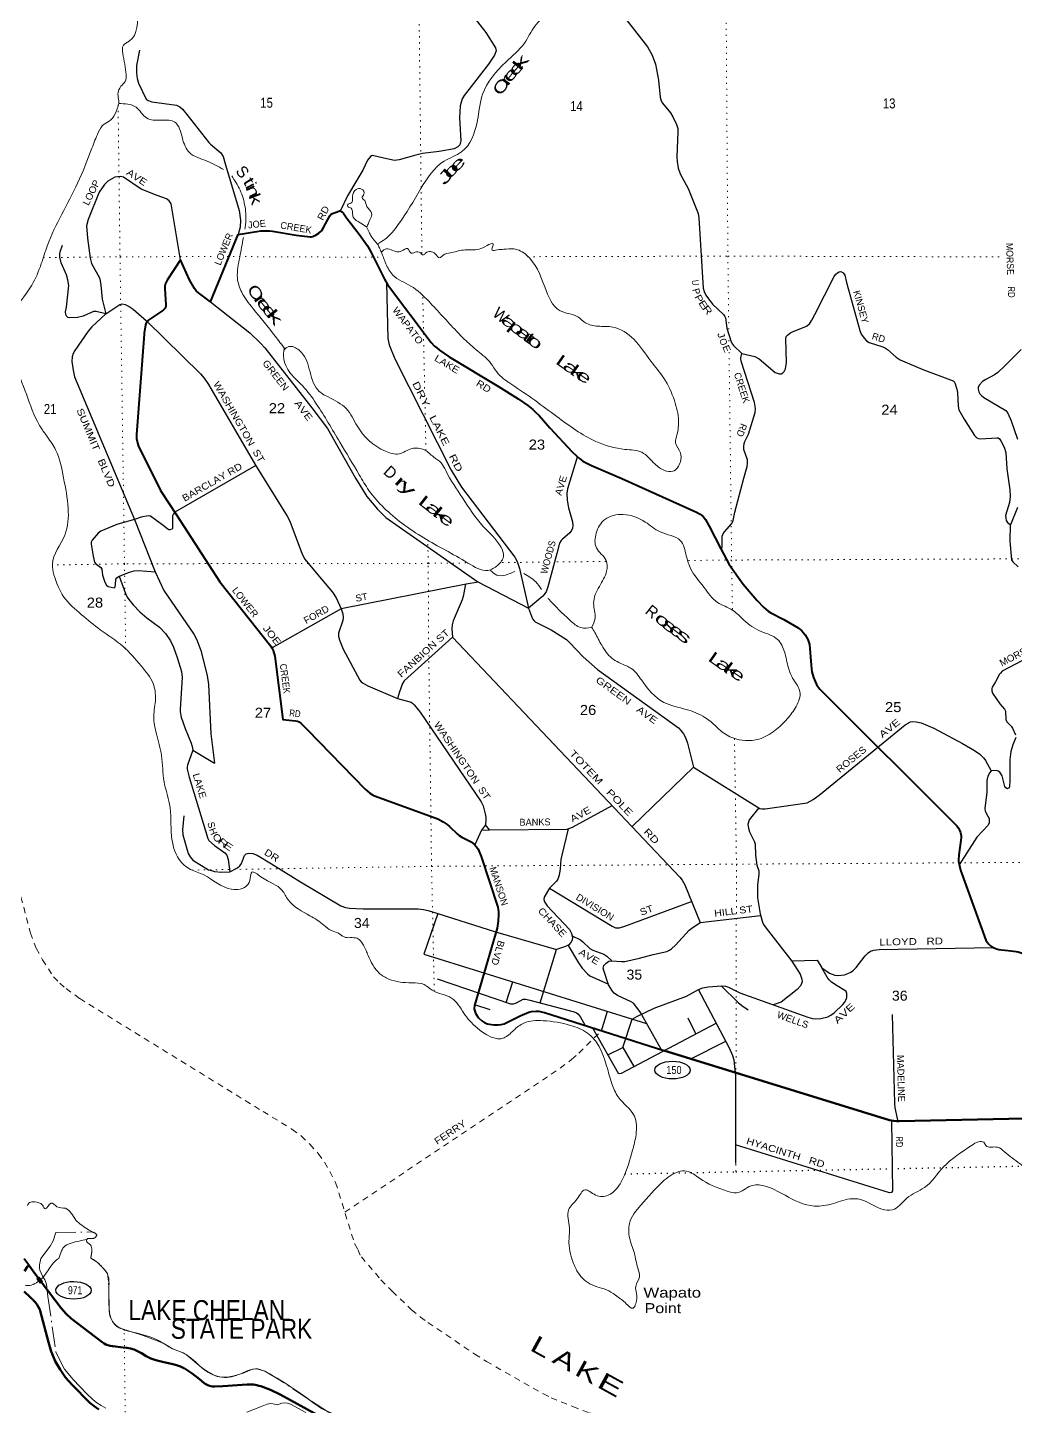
# Model space of a CAD drawing. Header units: feet. Extents: x -3 to 248627, y 0 to 184934.
# Drawn here: x 197675 to 214957, y 135942 to 160071 of the extents above; entities that cross this region are included whole.
import ezdxf
from ezdxf.enums import TextEntityAlignment as Align

# ---------------------------------------------------------------- set-up
doc = ezdxf.new("R2010")
doc.units = ezdxf.units.FT
doc.header["$LTSCALE"] = 70
for name, pattern in [('DOT_DASHED', [7.7, 5, -1.2, 0.3, -1.2]), ('DOTTED', [1.5, 0.3, -1.2]), ('SHORT_DASHED', [2.7, 1.5, -1.2])]:
    doc.linetypes.add(name, pattern=pattern)
for name, color, linetype, lineweight in [('17', 7, 'Continuous', 25), ('23', 7, 'Continuous', 70), ('26', 7, 'Continuous', 40), ('27', 7, 'Continuous', 35), ('29', 7, 'Continuous', 25), ('30', 7, 'Continuous', 35), ('33', 7, 'SHORT_DASHED', 13), ('39', 7, 'Continuous', 13), ('42', 7, 'Continuous', 25), ('44', 7, 'DOT_DASHED', 13), ('59', 7, 'Continuous', 13), ('6', 7, 'DOTTED', 25), ('7', 7, 'DOTTED', 13)]:
    doc.layers.add(name, color=color, linetype=linetype, lineweight=lineweight)
doc.layers.add('41', color=7, linetype='Continuous')

msp = doc.modelspace()

# ---------------------------------------------------------------- linework, layer by layer
at = {"layer": '17'}
for centre, major_axis in [((208957.16, 141827.53), (309.24, -1)), ((198480.59, 137973.29), (-309.24, 1))]:
    msp.add_ellipse(centre, major_axis=major_axis, ratio=0.500121, dxfattribs=at)
at = {"layer": '23'}
for points in [[(208806.32, 142169.92), (212752.97, 140953.49), (212788.09, 140943.47), (212829.06, 140936.47), (212884.03, 140931.47), (212922.37, 140930.53), (215391.24, 140983.46), (216201.63, 141000.83)], [(197619, 138306.95), (197675.35, 138387.8), (197697.1, 138411.11)], [(202871.86, 135726.2), (202092.02, 136151.5), (201927.48, 136231.44), (201755.49, 136293.74), (201722.53, 136303.4), (201684.67, 136313.68), (201628.29, 136323.76), (201571.16, 136327.9), (201513.92, 136326.03), (201090, 136294.95), (200945.67, 136289.03), (200939.37, 136288.89), (200911.01, 136290.04), (200882.93, 136294.15), (200855.44, 136301.17), (200828.83, 136311.03), (200803.39, 136323.61), (200779.41, 136338.79), (200757.15, 136356.38), (200680.72, 136417.84), (200552.19, 136520.05), (200413.68, 136608.26), (200409.25, 136610.75), (200349.72, 136640.28), (200282.83, 136665.42), (200213.68, 136683.42), (200037, 136719.95), (200011.35, 136726.57), (199920.67, 136749.1), (199832.83, 136780.98), (199748.81, 136821.87), (199669.53, 136871.32), (199668.19, 136872.25), (199657.92, 136878.81), (199599.92, 136910.92), (199538.88, 136936.8), (199475.48, 136956.16), (199410.4, 136968.78), (199344.35, 136974.53), (199168.08, 136995.64), (199153.82, 136997.09), (199116.87, 137003.55), (199080.8, 137013.84), (199046, 137027.84), (199012.85, 137045.41), (198981.72, 137066.34), (198437.74, 137481.06), (198348.68, 137563.94), (198261.25, 137663.44), (197799, 138264.95), (197713.35, 138387.8), (197697.1, 138411.11)], [(198923.9, 135889.73), (198840.72, 135943.46), (198763.62, 136005.59), (198452.6, 136320.62), (198340.72, 136448.27), (198242.79, 136586.9), (198159.88, 136735.02), (198092.92, 136890.99), (198087.72, 136905.29), (198041, 137067.95), (197895.09, 137613.51), (197886.65, 137636.73), (197866.67, 137680.51), (197842.23, 137721.96), (197813.58, 137760.63), (197781.06, 137796.09), (197770, 137805.86), (197745, 137827.95), (197720, 137852.26), (197614.62, 137954.71)]]:
    msp.add_lwpolyline(points, dxfattribs=at)
at = {"layer": '26'}
for points in [[(200877.57, 155272), (201360.46, 156449.29), (201757.15, 156512.04), (201821.47, 156516.45), (201860.1, 156515.31), (201905.55, 156514.18), (201960.54, 156506.13), (202373.39, 156435.87), (202617.06, 156409.84), (202640.18, 156410.15), (202670.86, 156416.97), (202689.04, 156423.79), (202704.95, 156430.61), (202767.45, 156473.82), (202814.03, 156515.89), (202827.67, 156531.81), (202848.59, 156561.15), (202963.3, 156778.88), (202981.07, 156799), (203007.21, 156814.92), (203120.35, 156857.59), (203122.36, 156857.59), (203140.16, 156861.54), (203154.93, 156859.26), (203180.77, 156845.54), (203198.11, 156828.56), (203253.3, 156742.8), (203476.92, 156454.76), (203619.97, 156251.31), (203682.16, 156147.49), (203918.52, 155665.4), (203972.61, 155574.39), (204736.66, 154562.51), (204796.61, 154494.72), (204832.11, 154464.72), (204882.11, 154423.79), (205050.41, 154309.48), (205912.48, 153790.1), (206254.9, 153574.69), (206424.08, 153458.47), (206514.99, 153387.97), (206561.07, 153343.13), (206624.07, 153281.1), (206810.87, 153065.19), (207202.45, 152645.51), (207276.22, 152573.76), (207329.72, 152527.26), (207391.08, 152484.06), (207542.09, 152404.65), (208069.78, 152179.29), (209378.93, 151589.68), (209444.4, 151552.85), (209492.12, 151516.46), (209537.57, 151459.61), (209600.52, 151347.98), (209802.04, 150949.08), (209949.14, 150673.08), (210192.92, 150328.62), (210431.84, 150050.86), (210556.83, 149921.24), (210629.56, 149859.85), (210680.42, 149829.14), (210908.02, 149714.42), (211157.78, 149565.45), (211218.17, 149511.92), (211277.25, 149445.98), (211327.25, 149361.84), (211355.22, 149277.39), (211383.54, 148910.62), (211396.57, 148794.47), (211425.91, 148697.02), (211476.11, 148576.16), (211499.97, 148538.64), (211534.72, 148493.54), (213929.91, 146102.95), (213959.53, 146062.82), (213980.55, 146024.72), (213994.39, 145986.1), (214007.82, 145929.21), (214009.53, 145899.09), (214004.51, 145849.06), (213964.64, 145594.93), (213960.32, 145502.39), (213962.37, 145484.66), (213971.46, 145428.93), (213996.63, 145327.08), (214442.1, 144102.05), (214466.63, 144060.28), (214487.37, 144034.99), (214522.88, 144004), (214554.91, 143981.2), (214594.19, 143961.08), (214627.69, 143949.14), (214664.07, 143940.05), (214716.03, 143932.94), (214829.67, 143920.28)], [(200877.57, 155272), (200664.14, 155430.04), (200626.64, 155465.28), (200595.56, 155503.57), (200508.91, 155656.68), (200351.72, 156005.23), (200236.99, 155837.88), (200116.44, 155652.88), (200108.18, 155638.27), (200085.19, 155589.78), (200079.51, 155567.04), (200076.1, 155544.3), (200076.01, 155503.22), (200096.24, 155217.06), (200092, 155187.27), (200074.96, 155157.71), (200054.5, 155131.56), (200025.8, 155108.18), (199796.28, 154958.89), (199781.79, 154947.36), (199762.47, 154925.76), (199749.97, 154904.16), (199737.92, 154868.16), (199715.81, 154725.05), (199713.61, 154704.04), (199577.48, 152951.45), (199578.95, 152878.57), (199595.65, 152804.34), (199617.58, 152742.13), (199646.04, 152689.5), (200002.72, 151972.28), (200282.78, 151545.21), (201038.35, 150372.79), (201929.93, 149245.84), (201950.38, 149218.55), (201973.15, 149168.24), (201998.11, 149073.01), (202140.71, 147963.18), (202364.24, 147937.13), (202396.95, 147932.6), (202424.22, 147918.95), (202468.97, 147886.81), (202569.7, 147784.1), (203580.97, 146740.83), (203662.79, 146672.79), (203708.24, 146645.5), (203746.13, 146628.09), (204853.84, 146221.74), (204944.53, 146172.5), (205012.71, 146127.02), (205055.26, 146092.89), (205197.92, 145953.05), (205226.33, 145931.46), (205270.8, 145901.58), (205446.03, 145813.02), (205464.96, 145799.57), (205488.82, 145777.95), (205526.61, 145736.49), (205557, 145691.54), (205609.23, 145567.26), (205901.53, 144676.67), (205912.66, 144596.6), (205915.67, 144551.73), (205910.38, 144432.88), (205887.56, 144311.88), (205491.32, 142959.31), (205489.94, 142900.19), (205499.03, 142856.99), (205510.4, 142822.88), (205526.31, 142795.59), (205558.12, 142745.56), (205620.29, 142687.33), (205674.02, 142652.33), (205721.75, 142636.41), (205792.2, 142622.76), (205835.38, 142620.49), (205908.1, 142618.22), (205960.37, 142622.76), (206010.98, 142639.23), (206292.86, 142774.45), (206446.71, 142841.07), (206492.16, 142854.71), (206571.71, 142859.26), (206617.16, 142856.99), (206713.72, 142833.18), (206715.73, 142833.18), (208806.32, 142169.92)], [(214829.67, 143920.28), (214967.76, 143904.9), (215005.83, 143898.27), (215041.31, 143887.74), (215076.28, 143871.55), (215106.72, 143854.61), (215245.84, 143758.12), (215262.35, 143743.92), (215274.85, 143728), (215290.03, 143701.57), (215299.85, 143673.43), (215304.93, 143633.05), (215391.24, 140983.46)], [(197697.1, 138411.11), (197678.49, 138437.8), (197617.87, 138526.27)]]:
    msp.add_lwpolyline(points, dxfattribs=at)
at = {"layer": '29'}
for p, q in [((201666.77, 152405.76), (200250.04, 151590.35)), ((199548.15, 151459.73), (199904.14, 150546.65)), ((200563.88, 147423.59), (200945.63, 147200.38)), ((208249.33, 146087.68), (209327.31, 147129.41)), ((209438.91, 144408.35), (210496.47, 144534.82)), ((206641.81, 143006.31), (206926.17, 143935.98)), ((206045.44, 143012.03), (206165.16, 143370.61)), ((205495.77, 142974.49), (205762.69, 142888.85)), ((207716.94, 142515.54), (207821.31, 142856.82)), ((209363.39, 142460.55), (209231.41, 142738.54)), ((209278.89, 142024.26), (209889.71, 142332.81))]:
    msp.add_line(p, q, dxfattribs=at)
for points in [[(207921.65, 160506.35), (208519.45, 159731.29), (208602.05, 159587.23), (208658.85, 159428.67), (208711.65, 159150.69), (208740.52, 158854.05), (208759.77, 158788.6), (208783.71, 158745.7), (208919.83, 158580.49), (208963.72, 158511.04), (209026.27, 158372.27), (209048.02, 158306.96), (209053.5, 158247.44), (209033.46, 157808.36), (209037.14, 157728.73), (209056.18, 157611.72), (209092.45, 157512.29), (209231.45, 157254.14), (209404.25, 156816.71), (209420.57, 156739.61), (209494, 155512.39), (209511.34, 155450.07), (209542.94, 155389.94), (209655.98, 155232.46), (209852.55, 155048.19), (209871.98, 155017.15), (209882.86, 154989.93), (209910.98, 154812.76), (209986.2, 154569.53), (210005.24, 154531.43), (210022.27, 154509.61), (210172.25, 154366.9)], [(205483.21, 160253.73), (205690.61, 159984.75), (205859.81, 159719.09), (205870.45, 159666.73), (205842.95, 159587.36), (205735.93, 159429.66), (205311.09, 158883.81), (205277.64, 158825.92), (205244.47, 158702.61), (205230.37, 158490.07), (205256.17, 158090.27), (205234.13, 158020.48), (205201.5, 157982.38), (205134.93, 157950.49), (204874.21, 157903.07), (204585.25, 157869.27), (204467.28, 157835.44), (204178.51, 157754.38), (204092.02, 157742.92), (203959.34, 157776.49), (203733.86, 157828.81), (203705.87, 157830), (203673.24, 157813.67), (203620.09, 157749.82), (203541.34, 157576.48), (203434.51, 157398.56), (203274.29, 157128.65), (203152.16, 156867.55)], [(199634.73, 159673.41), (199577.96, 159405.53), (199578.17, 159274.07), (199594.27, 159182.4), (199615.95, 159098.9), (199747.12, 158818.36), (199784.62, 158793.28), (199845.98, 158771.72), (200280.46, 158711.25), (200339.36, 158684.44), (200382.87, 158640.9), (200458.73, 158550.89), (200845.16, 158058.59), (200875.37, 158031.16), (201053.58, 157876.86), (201095.34, 157813.69), (201139.88, 157668.25), (201376.29, 156870.15), (201399.9, 156698.03), (201394.46, 156578.31), (201360.46, 156449.29)], [(200351.72, 156005.23), (200187.1, 156983.77), (200149.32, 157038.86), (200105.52, 157076.28), (199941.54, 157131.94), (199663.28, 157243.91), (199352, 157450.26), (199295.17, 157462.68), (199202.71, 157451.79), (199081.43, 157382.44), (199023.23, 157326.62), (198928.51, 157191.51), (198736.06, 156714.78), (198707.79, 156602.81), (198721.02, 156386.98), (198767.62, 156036.82), (198791.42, 155943.55), (198932.35, 155693.53), (198947.09, 155639.54), (198955.67, 155562.56), (198980.03, 155318.4), (199046.68, 155062.92)], [(199046.68, 155062.92), (198876.39, 155102.12), (198829.37, 155101.24), (198647.28, 155022.97), (198547.35, 154996), (198410.54, 154990.16), (198381.47, 154998.72), (198359.71, 155015.05), (198341.69, 155049.5), (198337.96, 155096.68), (198354.55, 155179.13), (198395.21, 155559.98), (198381.47, 155657.23), (198357.37, 155741.21), (198261.01, 155951.65), (198237.34, 156054.51), (198237.34, 156111.65), (198243.12, 156147.42), (198286.22, 156265.49)], [(210172.25, 154366.9), (210395.72, 154314.55), (210472.96, 154272.91), (210755.88, 154036.35), (210821.03, 154008.96), (210856.38, 154008.96), (210886.53, 154028.73), (210913.49, 154055.22), (210932.52, 154101.48), (210951.14, 154209.88), (210939.27, 154624.1), (210948.84, 154664.75), (210967.87, 154686.52), (211030.65, 154735.01), (211300.8, 154847.3), (211354.02, 154889.24), (211397.53, 154949.1), (211447.6, 155048.22), (211784.91, 155717.74), (211813.59, 155757.27), (211843.5, 155781.76), (211873.41, 155798.09), (211904.67, 155800.89), (211941.4, 155781.76), (211974.03, 155740.94), (212002.88, 155608.68), (212233.62, 154772.05), (212259.55, 154705.56), (212313.94, 154632.09), (212349.29, 154591.27), (212398.31, 154558.87), (212640.07, 154484.62), (212683.77, 154460.66), (212721.84, 154438.89), (212870.76, 154303.02), (212939.38, 154259.3), (213338.84, 154085.5), (213869.01, 153887.36), (213891.14, 153867.46), (213904.74, 153834.81), (213929.21, 153745.01), (213941.2, 153684.54), (213956.41, 153445.69), (213968.11, 153381.8), (214060.05, 153215.75), (214239.46, 152932.09), (214282.73, 152891.95), (214309.92, 152878.34), (214346.47, 152873.48), (214633.58, 152891.07), (214652.55, 152889.23), (214677.03, 152875.62), (214700.33, 152841.8), (214761.33, 152725.96), (214786.62, 152635.21), (214807.37, 152346.51), (214860.98, 151981.6), (214867.38, 151864.73), (214855, 151759.11), (214785.8, 151530.03), (214787.16, 151492.98), (214793.96, 151445.68), (214820.07, 151410.71), (214864.61, 151373.15)], [(203952.34, 155601.24), (203979.21, 154629.4), (204003.58, 154520.42), (204102.32, 154271.61), (205084.62, 152325.24), (205268.19, 152025.48), (206199.6, 150801.9), (206238.97, 150724.6), (206279.77, 150605.3), (206440.91, 149908.87)], [(199046.68, 155062.92), (199286.22, 155227.19), (199330.51, 155234.1), (199382.18, 155223.22), (199449.3, 155187.84), (199522.06, 155140.7), (199752.96, 154936.86)], [(200877.57, 155272), (201560.89, 154726.65), (201747.36, 154548.24), (201825.5, 154466.14), (202645.79, 153415.01), (202920.35, 153052.29), (203412.53, 152184.25), (203612.36, 151864.59), (203794.29, 151644.35), (203941.21, 151496.83), (205552.72, 150371.1), (206440.91, 149908.87)], [(199046.68, 155062.92), (198797.53, 154834.1), (198734.1, 154759.78), (198501.12, 154420.49), (198474.56, 154368.71), (198452.17, 154306.2), (198449.76, 154226.72), (198471.21, 154077.63), (198498.43, 153960.78), (199548.13, 151461.76)], [(199752.96, 154936.86), (200697.68, 154010.72), (200763.57, 153936.15), (200842.05, 153823.43), (201662.7, 152411.75)], [(215057.16, 154439.64), (214770.56, 154151.16), (214649.84, 154034.81), (214591.23, 153992.08), (214440.45, 153915.08), (214383.38, 153876.93), (214328.96, 153821.2), (214307.2, 153777.66), (214302.25, 153743.98), (214318.08, 153696.03), (214337.11, 153663.38), (214361.59, 153630.73), (214402.05, 153596.27), (214789.88, 153367.12), (214823.87, 153323.24), (214881.91, 153190.96), (214995.38, 152869.65)], [(209818.64, 150917.93), (209827.7, 151010.44), (209826.21, 151172.14), (209836.63, 151202.16), (209866.55, 151245.7), (209996.93, 151391.71), (210018.83, 151444.34), (210047.3, 151592.81), (210206.51, 152188.19), (210263.57, 152392.64), (210270.39, 152448.18), (210269.01, 152504.21), (210206.46, 152686.52), (210203.38, 152742.07), (210211.9, 152792.64), (210222.78, 152825.3), (210289.79, 152955.99), (210402.82, 153332.15), (210410.41, 153406.26), (210391.15, 153507.82), (210157.42, 154233.19), (210152.08, 154281.09), (210157.52, 154323.27), (210172.25, 154366.9)], [(207289.11, 152555.85), (207122.75, 152000.8), (207111.26, 151925.1), (207114.59, 151802.15), (207137.76, 151666.83), (207208.34, 151421.53), (207212.48, 151355.89), (207207.05, 151309.63), (207193.45, 151268.82), (207163.9, 151230.65), (207030.33, 151120.96), (207008.53, 151097.39), (206978.78, 151047.2), (206936.26, 150866.46), (206778.97, 150281.23), (206744.76, 150196.71), (206690.06, 150119.82), (206440.91, 149908.87)], [(201662.7, 152411.75), (202213.34, 151522.58), (202264.64, 151435.45), (202355.09, 151183.62), (202471.31, 150874.91), (202519.58, 150776.35), (202814.19, 150418.05), (203011.17, 150189.31), (203075, 150091.23), (203162.02, 149896.67)], [(200250.04, 151590.35), (200250.04, 151590.35), (200225.16, 151563.34), (200211.57, 151525.24), (200211.73, 151389.47), (200208.85, 151307.55), (200200.69, 151293.95), (200170.78, 151280.34), (200143.58, 151280.34), (200127.27, 151291.23), (200049.32, 151356.06), (199822.81, 151519.55), (199781.91, 151525.24), (199662.26, 151500.75), (199548.13, 151461.76)], [(214992.43, 151670.75), (214868.64, 151371.2)], [(199548.13, 151461.76), (199295.15, 151394.63), (199235.33, 151372.86), (198955.24, 151258.57), (198907.5, 151223.14), (198805.68, 151100.75), (198786.64, 151068.1), (198786.72, 151032.82), (198822.83, 150821.24), (198843.74, 150718.43), (198862.21, 150690.58), (198957.29, 150619.61), (198974.27, 150590.54), (198982.63, 150486.66), (199025.94, 150364.69), (199053.13, 150312.99), (199082.88, 150290.44), (199189.58, 150266.19), (199205.41, 150283.05), (199211.13, 150325.23), (199220.29, 150420.42), (199235.33, 150443.6), (199264.04, 150467.75)], [(214864.61, 151373.15), (214861.28, 151081.96), (214889.14, 150758.59), (214908.82, 150720.99), (215002.06, 150631.79)], [(199264.04, 150467.75), (199458.25, 150538.16), (199539.89, 150563.33), (199614.66, 150569.44), (199904.14, 150546.65)], [(199276.06, 150472.02), (199387.37, 150166.85), (199414.81, 150102.1), (199444.72, 150059.92), (199519.78, 149969.22), (199639.44, 149846.16), (199760.93, 149743.34), (199983.44, 149577.76), (200089.2, 149465.36), (200174.5, 149336.77), (200225.16, 149229.99), (200293.68, 149049.94), (200369.28, 148800.05), (200379.29, 148699.8), (200342.28, 148141.11), (200344.81, 148093.92), (200361.63, 148004.01), (200429.77, 147805.16), (200536.59, 147550.44), (200556.92, 147491.2), (200563.88, 147423.59)], [(199904.14, 150546.65), (200059.83, 150222.1), (200581.2, 149455.7), (200635.78, 149357.88), (200704.39, 149168.95), (200815.26, 148732.02), (200838.49, 148573.08), (200882.62, 147712.69), (200945.63, 147200.38)], [(205565.94, 150363.47), (205346.18, 150330.78), (203162.02, 149896.67), (201954.19, 149215.17)], [(205333.25, 150328.86), (205297.95, 150115.57), (205280.38, 150055.86), (205121.08, 149691.7), (205103.62, 149617.76), (205098.31, 149547.72), (205107.67, 149404.36)], [(203162.02, 149896.67), (203189.21, 149809.59), (203194.07, 149746), (203189.21, 149695.31), (203116.24, 149473.62), (203113.07, 149412.31), (203135.59, 149336.51), (203195.17, 149194.11), (203487.46, 148651.79), (203510.1, 148624.55), (203548.17, 148597.34), (203625, 148551.31), (204147.36, 148328.76)], [(206440.91, 149908.87), (206510.91, 149724.6), (206535.39, 149691.95), (206557.6, 149672.53), (206834.12, 149532.24), (207103.72, 149359.97), (207155.61, 149307.88), (207392.93, 149061.71), (207648.12, 148838.12), (209063.81, 147815.81), (209105.15, 147772.2), (209151.17, 147710.33), (209184.01, 147649.75), (209218.95, 147549.88), (209327.31, 147129.41)], [(205107.67, 149404.36), (204263.35, 148638.16), (204231.31, 148591.15), (204180.4, 148448.66), (204147.36, 148328.76)], [(205107.67, 149404.36), (209088.04, 145202.25), (209126.88, 145151.75), (209173.65, 145068.43), (209438.91, 144408.35)], [(215545.33, 149237.07), (214725.97, 148806.19), (214693.82, 148776.09), (214677.02, 148757.21), (214606.89, 148618.77), (214551.93, 148528.64), (214546.5, 148504.15), (214546.03, 148465.99), (214557.37, 148425.24), (214686.75, 148238.2), (214767.99, 148142.7), (214783.07, 148105.51), (214789.75, 147963.19), (214807.55, 147923.2), (214881.25, 147843.63), (214908.16, 147811.63), (214959, 147691.46)], [(204147.36, 148328.76), (204382.99, 148264.5), (204412.91, 148243.6), (204440.1, 148216.39), (204545.32, 148089.68), (205609.41, 146523.86), (205645.31, 146450.82), (205682.83, 146310.26), (205691.35, 146251.56), (205691, 146204.81), (205684.51, 146122.04), (205613.5, 146025.22), (205498.36, 145767.48)], [(209327.31, 147129.41), (210487.11, 146405.49), (210521.89, 146396.65), (210581.61, 146397.18), (211315.85, 146506.17), (211419.27, 146559.91), (211521.52, 146639.47), (213030.86, 147867.04), (213121.57, 147923.19), (213159.64, 147928.64), (213219.18, 147923.19), (213306.48, 147901.42), (213531.6, 147809.86), (214032.26, 147544.44), (214241.93, 147422.51), (214335.36, 147354.1), (214405.09, 147286.45), (214435, 147247), (214532.88, 147066.74)], [(214962.55, 147647), (214910.38, 147518.69), (214878.25, 147403.46), (214859.22, 147260.61), (214859.09, 147200.31), (214857.96, 146888.96), (214853.78, 146795.3), (214845.03, 146767.41), (214826.59, 146754.48), (214815.71, 146751.76), (214791.26, 146764.03), (214772.2, 146787.13), (214726.55, 146979.45), (214682.46, 147040.2), (214655.27, 147059.25), (214625.28, 147068.5), (214532.88, 147066.74)], [(200563.88, 147423.59), (200469.85, 147165.05), (200467.18, 147129.29), (200467.18, 147093.92), (200499.94, 146953.35), (200826.14, 145878.95), (200845.7, 145843.96), (200944.96, 145754.88), (201126.93, 145628.95), (201157.9, 145587.79), (201182.26, 145510.73), (201212.37, 145297)], [(214532.88, 147066.74), (214508.42, 147034.76), (214473.07, 146969.45), (214458.12, 146897.52), (214454, 146691.23), (214424.13, 146407.54), (214428.95, 146359.2), (214475.99, 146269.12), (214494.83, 146227.94), (214500.27, 146181.69), (214497.55, 146151.75), (214481.43, 146115.58), (214284.54, 145901.58), (213973.35, 145421.29)], [(200407.8, 146274.33), (200382.89, 146031.33), (200390.76, 145944.48), (200483.5, 145615), (200516.88, 145558.72), (200567.8, 145503.44), (200842.39, 145334.44), (200891.4, 145318.4), (200943.07, 145304.8), (201065.78, 145290.17), (201212.37, 145297)], [(205755.56, 146030.04), (207115.53, 146046.16), (207209.65, 146078.28), (207900.41, 146456.05)], [(210467.87, 146417.5), (210301.63, 146206.18), (210286.43, 146167.16), (210277.15, 146127.26), (210285.31, 146061.96), (210306.08, 145997.71), (210392.06, 145823.46), (210404.96, 145781.68), (210410.32, 145587.27), (210432.04, 145411.8), (210465.09, 145313.37), (210470.22, 145252.43), (210447.29, 145066.38), (210447.37, 144841.98), (210492.15, 144561.82), (210532.77, 144414.34), (210551.81, 144374.88), (210594.94, 144309.05), (211046.24, 143733.37), (211193.01, 143503.67), (211220.76, 143415.68), (211223.47, 143372.15), (211216.62, 143340.37), (211199, 143301.4), (211137.2, 143239.79), (210859.08, 143018.4), (210824, 143003.36), (210719.46, 142970.24)], [(205613.5, 146025.22), (205755.56, 146030.04), (205684.51, 146122.04)], [(207131.42, 146051.58), (207054.13, 145735.68), (207022.11, 145585.76), (207005.8, 145513.66), (206991.41, 145350.37), (206973.17, 145238.83), (206948.89, 145169.63), (206926.94, 145135.42), (206807.71, 145013.3), (206710.77, 144851.74), (206706.67, 144814.33), (206720.27, 144770.79), (206766.42, 144699.15), (207153.95, 144286.02), (207193.43, 144217.05), (207207.41, 144153.61), (207204.31, 144102.76), (207180.17, 144058.07), (207144.48, 144021.13), (207088.37, 143991.63), (206926.17, 143935.98)], [(201212.37, 145297), (201345.53, 145367.38), (201386.32, 145402.76), (201419.94, 145442.47), (201470.62, 145585.07), (201498.73, 145611.77), (201544.04, 145623.17), (201614.74, 145615), (201693.78, 145591.22), (201944.34, 145434.25), (202451.44, 145124.48), (203152.42, 144703.16), (203235.46, 144672.13), (203308.88, 144658.53), (203546.65, 144650.01), (204505.39, 144647.64), (204603.45, 144635.75), (204684.86, 144620.43), (204851.18, 144567.69)], [(206807.71, 145013.3), (207900.46, 144343.58), (207963.21, 144319.62), (207995.64, 144316.37), (208030.99, 144319.09), (208123.69, 144344.91), (209290, 144778.91)], [(204851.18, 144567.69), (204608.69, 143853.47), (208504.08, 142645.01)], [(204851.18, 144567.69), (205860.59, 144247.26), (206926.17, 143935.98)], [(208763.42, 142183.53), (208396.82, 142835.87), (208300.19, 142970.79), (208273, 142998), (208234.4, 143020.8), (207992.91, 143131.33), (207937.68, 143172.84), (207908.61, 143207.52), (207839.89, 143320.58), (207753.61, 143568.06), (207746.79, 143611.95), (207748.17, 143636.09), (207756.33, 143655.14), (207794.4, 143695.96), (207843.35, 143731.33), (207894.24, 143742.13), (208066.33, 143725.89), (208123.38, 143728.29), (208377.99, 143783.68), (208618.41, 143852.95), (208859.02, 143902), (208903.9, 143923.17), (208941.97, 143950.39), (209012.69, 144012.08), (209249.25, 144274.2), (209293.15, 144312.58), (209438.91, 144408.35)], [(207201.69, 144179.56), (207346.46, 144105.71), (207386.5, 144074.19), (207510.56, 143957.21), (207565.98, 143924.53), (207758.6, 143854.78), (207810.72, 143818.41), (207889.23, 143742.6)], [(207131.27, 144007.46), (207312.03, 143702.74), (207378.34, 143608.88), (207468.08, 143513.64), (207513.01, 143476.1), (207836.85, 143329.29)], [(211042.35, 143739.46), (211486.03, 143749.83), (211567.63, 143615.93), (211707.12, 143521.54), (211797.25, 143490.51), (211843.48, 143485.07), (211910.33, 143487), (211968.57, 143495.95), (212022.96, 143515), (212077.34, 143539.49), (212126.47, 143576.02), (212172.52, 143621.12), (212331.04, 143828.58), (212379.19, 143879.63), (212418.7, 143907.07), (212477.09, 143927.24), (212571.11, 143936.25), (214564.76, 143974.19)], [(208087.12, 142221.46), (208252.61, 142717.03), (208333.17, 142767.95), (208637.21, 142909.18), (209201.77, 143118.05), (209409.61, 143235.22), (209485.82, 143264.66), (209579.9, 143284.96), (209820.3, 143301.4), (209885.16, 143294.81), (209937.23, 143279.63), (210078.8, 143209.54), (210133.02, 143181.67), (211324.53, 142752.09), (211408.39, 142729.97), (211460.05, 142725.88), (211549.71, 142732.12), (211672.16, 142761.25), (211727.96, 142790.09), (211783.66, 142830.65), (211938.66, 142977.59), (211966.98, 143010.96), (211995.76, 143061.94), (212006.64, 143100.04), (212009.36, 143119.08), (212009.36, 143165.34), (211993.33, 143201.5), (211971.29, 143222.49), (211839.75, 143299.66), (211737.43, 143366.7), (211696.64, 143404.8), (211661.56, 143451.94), (211567.63, 143615.93)], [(204841.69, 143423.24), (206125.41, 142984.71), (206175.05, 142986.41), (206229.69, 143004.89), (206347.63, 143067.78), (206389.88, 143070.76), (206462.26, 143053.79), (207239.59, 142848.22), (207276.38, 142829.95), (207300.85, 142813.62), (207344.84, 142763.29), (207432.37, 142605.82)], [(210066.59, 140192.98), (210065.94, 141725.39), (210036.49, 142001.38), (210012.95, 142078.18), (209955.5, 142208.49), (209411.74, 143236.04)], [(209811.6, 143300.81), (210106.77, 143009.93), (210170.15, 142958.97), (210280.72, 142881.83)], [(207556.16, 142566.54), (208006.91, 141773.14), (208032.35, 141767.36), (208065.13, 141776.27), (209722.07, 142649.61)], [(212800.62, 142798.38), (212839.11, 141246.46), (212848.27, 141164.64), (212898.99, 140930.03)], [(207823.79, 142095.46), (208087.12, 142221.46), (208282.52, 141890.85)], [(212791.78, 140941.53), (212809.11, 139715.49), (212788.45, 139687.07), (212751.16, 139682.04), (210061.19, 140517.13)]]:
    msp.add_lwpolyline(points, dxfattribs=at)
at = {"layer": '33'}
for points in [[(197317.53, 145772.01), (197725.1, 144226.02), (197824.94, 143959.01), (197938.33, 143757.3), (198127.32, 143459.32), (198237.27, 143349.3), (198347.23, 143253.03), (198587.79, 143078.95), (201794.92, 141102.82)], [(203224.71, 139339.03), (206992.56, 141859.84), (207192.89, 142013), (207318.07, 142125.15), (207716.94, 142515.54)], [(201794.92, 141102.82), (202299.82, 140791.72), (202462.53, 140674.38), (202615.12, 140529.36), (202760.32, 140367.23), (202869.75, 140216.37), (203063.77, 139858.81), (203394.77, 138789.83), (203452.12, 138684.79), (203498.91, 138578.73)], [(203513.96, 138559.24), (203855, 138158.27), (204053.69, 137957.05), (204392.91, 137633.35), (204547.99, 137506.09), (204678.84, 137409.11), (205497.83, 136857.5), (205701.37, 136730.24), (206699.67, 136159.24), (206835.36, 136092.58), (207213.36, 135937.41), (207504.13, 135830.73), (207649.51, 135791.94), (207765.81, 135771.32), (209335.99, 135605.24), (210654.1, 135460.98), (211817.17, 135305.81), (212902.71, 135131.24), (213833.16, 134976.07), (214148.21, 134911.83), (214841.15, 134723.92), (215616.53, 134491.17), (216266.24, 134266.84)]]:
    msp.add_lwpolyline(points, dxfattribs=at)
at = {"layer": '39'}
msp.add_lwpolyline([(197830, 138104.95), (197876.71, 138143.59), (197921.34, 138178.04), (197946, 138198.95)], dxfattribs=at)
for points in [[(199533.57, 173332.12), (199635.22, 173084.52), (199635.69, 172941.42), (199684.54, 172806.52), (199757.54, 172687.82), (199857.3, 172401.91), (199957.07, 172113.99), (200090.88, 171900.73), (200321.53, 171677.68), (200446.79, 171609.52), (200546.01, 171488.88), (200585.12, 171249.15), (200573.3, 171166.48), (200636.22, 171043.72), (200693.05, 170935.05), (200816.91, 170681.46), (201056.36, 170523.28), (201199.34, 170299.62), (201266.4, 170144.63), (201230.5, 170023.59), (201209.05, 169799.81), (201233.63, 169687.02), (201330.68, 169612.73), (201397.57, 169508.12), (201420.71, 169219.97), (201454.07, 168887.51), (201430.63, 168657.68), (201324.43, 168447.76), (201230.06, 168322.53), (201069.13, 168197.1), (201005.11, 168039.71), (200953.13, 167900.49), (200966.32, 167572), (200953.04, 167318.01), (200971.77, 167140.71), (201048.72, 167046.2), (201095.69, 166870.99), (201108.79, 166566.69), (201193.1, 166075.16), (201181.44, 165942.1), (201169.97, 165748.58), (201212.68, 165641.89), (201170.9, 165466.42), (201088.72, 165313), (201058.94, 165169.82), (201099.98, 164958.31), (201094.68, 164730.55), (201037.17, 164432.09), (201009.79, 164174.03), (200924.12, 163855.33), (200808.9, 163324.93), (200636.94, 162874.98), (200510.75, 162610.58), (200195.42, 162214.64), (200101.33, 162004.75), (200075.94, 161752.74), (200074.83, 161478.64), (200002.52, 161387.73), (199841.59, 161264.32), (199789.78, 161074.71), (199661.97, 160691.4), (199606.5, 160386.9), (199453.04, 159832.2), (199350.42, 159761.36), (199340.8, 159618.23), (199398.5, 159245.54), (199380.74, 159126.57), (199308.41, 159043.73), (199254.41, 158906.52), (199270.93, 158791.69), (199223.14, 158604.11), (199132.88, 158454.7), (199012.12, 158379.78), (198911.76, 158234.37), (198801.74, 157961.96), (198549.64, 157350.54), (198018.83, 156248.55), (197914.97, 155939.88), (197748.83, 155562.5), (197399.74, 155007.23), (197354.2, 154749.12), (197452.8, 154205.23), (197654.27, 153655.58), (197883.97, 153110.05), (198021.79, 152904.88), (198165.71, 152681.57), (198304.47, 152190.2), (198384.88, 151658.35), (198323.91, 151188.56), (198109.79, 150680.04), (198134.6, 150496.7)], [(207854.43, 161282.05), (207788.08, 161142.24), (207627.33, 160964.41), (207302.66, 160953.4), (207038.96, 160803.49), (206788.33, 160357.34), (206549.2, 160096.65), (206366.65, 159799.84), (206041.03, 159466.34), (205635.49, 158904.87), (205540.3, 158416.84), (205267.34, 157896.34), (204963.73, 157733.94), (204555.91, 157253.07), (204160.69, 156623.1), (203929.59, 156370.49), (203796.76, 156285.46)], [(199264.35, 158741.35), (199573.83, 158675.67), (199755.95, 158488.75), (200012.21, 158451.2), (200252.32, 158415.62), (200382.31, 158135.85), (200508.19, 157882.26), (200819.27, 157732), (201099.79, 157586.1)], [(201246.32, 157475.62), (201391.68, 157227.77), (201479.38, 156931.75), (201488.45, 156625.43), (201476.16, 156543.25)], [(203604.2, 156581.17), (203491.01, 156655.42), (203371.7, 156751.82), (203359.36, 156826.35), (203336.9, 156908.92), (203278.32, 156938.98), (203282.2, 156983.34), (203330.57, 156995.57), (203358.41, 157112.55), (203420.53, 157235.67), (203519.32, 157246.04), (203557.93, 157155.45), (203525.86, 157094.89), (203572.42, 157044.64), (203596.85, 156974.17), (203635.39, 156907.77), (203698.28, 156795.09), (203662.26, 156708.32), (203638.25, 156649.8), (203604.2, 156581.17)], [(201450.12, 156396.49), (201387.48, 156054.75), (201346.33, 155689.83), (201421.78, 155438.11), (201614.29, 155160.54), (202007.16, 154669.9), (202173.25, 154452.71)], [(203798.08, 156282.77), (203683.37, 156422.18), (203648.86, 156492.62), (203604.2, 156581.17)], [(203796.76, 156285.46), (203831.28, 156215.01), (203865.81, 156140.54)], [(203865.85, 156140.57), (203943.11, 155939.22), (204066.79, 155740.04), (204382.05, 155547.47), (204693.51, 155280.32), (204936.38, 155019.01), (205177.24, 154759.71), (205314.83, 154621.04), (205549.47, 154410.09), (205780.1, 154195.11), (205881.43, 154044.24), (206146.35, 153825.32), (206936.76, 153263.28), (207615.84, 152827.89), (208126.53, 152690.3), (208421.15, 152638.75), (208649.72, 152433.83), (208819.5, 152321.46), (208962.75, 152305.75), (209097.32, 152473.43), (209094.78, 152630.63), (209011.52, 152803.72), (209035.25, 152946.88), (209064.69, 153192.86), (208990.93, 153543.34), (208806.11, 153935.82), (208577.24, 154233.45), (208279.5, 154617.54), (207913.77, 154830.12), (207651.53, 154845.49), (207435.54, 154905.32), (207300.08, 155007.72), (206991.16, 155115.66), (206721.55, 155534.1), (206403.08, 156089.45), (206182.9, 156197.65), (206005.44, 156191.09), (205892.54, 156180.68), (205799.77, 156178.4), (205819.58, 156287.29), (205712.79, 156256.75), (205575.87, 156191.86), (205295.59, 156176.93), (205071.89, 156127.91), (204946.98, 156087.24), (204880.57, 156042.71), (204805.72, 156113.03), (204640.3, 156126.66), (204604.11, 156092.29), (204525.3, 156140.44), (204432.56, 156130.09), (204384.17, 156125.92), (204323.41, 156204.35), (204212.65, 156155.66), (204061.34, 156171.34), (203952.33, 156201.26), (203865.81, 156140.54)], [(202163.14, 154462.76), (202157.7, 154275.3), (202301.84, 153987.5), (202481.94, 153804.62), (202724.99, 153488.89), (203136.62, 152816.92), (203477.32, 152245.51), (203646.74, 151971.8), (204224.53, 151398.38), (204608.17, 151139.42), (205378.18, 150701.11), (205727.51, 150571.12), (205898.64, 150660.3), (206002.97, 150823.85), (205954.05, 150982.93), (205642.26, 151346.83), (205283.67, 151839.59), (204989.66, 152318.42), (204910.57, 152451.21), (204777.11, 152557.64), (204613.34, 152682.13), (204399.49, 152703.68), (204173.91, 152612.33), (203933.77, 152655.97), (203440.22, 153099.96), (203251.67, 153399.72), (202932.33, 153606.39), (202752.44, 153728.81), (202604.01, 154095.2), (202423.42, 154425.22), (202247.75, 154489.2), (202157.21, 154426.46)], [(207543.33, 149574.64), (207603.84, 149738.12), (207576.78, 149994.01), (207678.65, 150292.59), (207804.83, 150559), (207796.14, 150746.42), (207626, 150967.63), (207623.14, 151223.58), (207773.61, 151463.86), (208091.98, 151549.44), (208479.63, 151417.54), (208740.36, 151244.96), (209093.79, 151094.83), (209199.55, 150827.07), (209278.97, 150595.52), (209505.89, 150279.75), (209744.75, 150012.39), (210009.4, 149876.1), (210203.58, 149703.33), (210510.79, 149502.67), (210795.61, 149364.43), (210917.34, 149145.1), (210984.8, 148869.17), (211074.22, 148661.84), (211187.87, 148448.53), (211120.14, 148192.36), (210965.57, 147974.24), (210748.43, 147770.05), (210468.59, 147620.09), (210232.72, 147593.21), (209820.79, 147747.21), (209719.64, 147839.62), (209525.5, 148000.3), (209198.33, 148138.42), (208808.69, 148262.25), (208414.12, 148654.12), (208235.98, 148857.17), (208153.15, 148899.26), (207896.57, 149035.57), (207720.37, 149260.79), (207598.63, 149484.15), (207545.89, 149574.7)], [(205773.89, 150571.25), (205885.08, 150490.96), (206199.96, 150556.94)], [(198134.6, 150496.7), (198309.33, 150104.19), (198620.93, 149796.73), (198946.5, 149533.64), (199344.77, 149240.54), (199660.51, 148900.84), (199871.27, 148591.06), (199912.47, 148329.17), (199883.25, 148016.69), (199928.62, 147714.49), (200018.62, 147329.8), (200062.48, 146874.43), (200158.55, 146483.7), (200192.67, 145923.5), (200327.13, 145512.73), (200527.37, 145337.96), (200759.61, 145241.89), (201244.47, 144991.36), (201512.49, 145054.62), (201570.55, 145183.78), (201600.45, 145288.67), (201758.02, 145210.52), (202127.88, 144971.75), (202235.32, 144804.78), (202615.38, 144527.75), (202855.92, 144365.19), (202987.32, 144268.83), (203112.52, 144220.82), (203211.56, 144156.61), (203439.53, 144133.09), (203550.85, 144012.48), (203634.13, 143831.33), (203826.74, 143523.52), (203996.5, 143419.21), (204396.03, 143353.85), (204613.94, 143324.25), (204751.41, 143225.89), (205092.7, 143087.81), (205307.34, 142824.41), (205538.11, 142565.08), (206010.61, 142391.1), (206175.56, 142520.57), (206358.66, 142650.09), (206693.31, 142691.37), (207173.57, 142610.13), (207468.46, 142475.95), (207672.93, 142238.72), (207896.92, 141588.36), (208008.61, 141356.91), (208290.05, 141021.14), (208319.35, 140696.73), (208257.73, 140424.46), (208087.94, 139928.16), (207830.75, 139637.19), (207610.91, 139640.58), (207427.09, 139730.74), (207290.46, 139575.16), (207139.85, 139379.22), (207155, 139066.86), (207145.77, 138808.85), (207171.16, 138612.49)], [(206359.21, 150518.01), (206565.13, 150369.98), (206665.59, 150240.26)], [(206777.2, 150087.45), (206794.02, 150068.33), (207162.29, 149700.56), (207354.31, 149570.11), (207545.89, 149574.7)], [(208291.73, 138622.74), (208206.32, 138890.53), (208203.47, 139142.46), (208404.09, 139463.5), (208781.9, 139869.71), (209065.68, 140049.91), (209202.79, 140058.37), (209429.08, 139934.07), (209913.85, 139707.72), (210077.31, 139677.96), (210333.03, 139801.65), (210554.87, 139804.31), (210926.51, 139636.09), (211437.37, 139448.11), (211772.01, 139493.42), (212100.46, 139577.01), (212296.19, 139547.34), (212667.82, 139383.15), (212841.22, 139395.75), (213058.4, 139587.85), (213364.34, 139772.14), (213699.95, 140133.89), (214186.77, 140508.16), (214313.61, 140573.03), (214402.39, 140563.21), (214440.89, 140506.88), (214642.66, 140477.24), (214759.89, 140400.99), (215040.93, 140186.15), (215277.53, 139993.35), (215427.03, 139913.16), (215525.75, 139945.7), (215672.63, 140048.91), (215832.08, 140011.08), (216048.32, 139876.67), (216145.22, 139846.72), (216212.56, 139833.79)], [(197674.87, 139458.6), (197708.99, 139509.08), (197801.72, 139519.43), (197932.99, 139465.39), (197983.63, 139399.03), (198088.17, 139500.11), (198189.22, 139435.9), (198338.55, 139408.12), (198520.74, 139203.07), (198737.08, 139038.43), (198808.35, 138993.27)], [(198808.35, 138993.27), (198884.62, 138942.11), (198830.36, 138883.5), (198711.43, 138865.02), (198705.46, 138840.82), (198774.27, 138768.46), (198798.77, 138675.82), (198780.73, 138536.54)], [(198710.16, 138864.17), (198439.38, 138799.74), (198303.4, 138725.44), (198271.04, 138665.32), (198221, 138531.55)], [(197946, 138198.95), (198028, 138315.95), (198200.9, 138518.29), (198221, 138531.55)], [(198780.73, 138536.54), (198800.38, 138526.8), (198982, 138378.95), (199078, 138242.95), (199096, 138001.95), (199098, 137721.95), (199158, 137429.95), (199309, 137304.95), (199574, 137227.95), (200043, 137050.95), (200181, 136965.95), (200426, 136861.95), (200718, 136621.95), (201035, 136456.95), (201367, 136497.95), (201663, 136598.95), (201961, 136481.95), (202553, 136094.95), (202927, 135849.95), (203168, 135789.95), (203425, 135773.95), (203622, 135644.95), (203785, 135509.95), (204085, 135304.95), (204223, 135086.95), (204385, 134838.95), (204590, 134597.95), (204832, 134328.95), (205316, 133891.95), (205477, 133774.95), (205794, 133587.95), (205990, 133543.95), (206186, 133531.95), (206403, 133343.95), (206580, 133242.95), (206929, 133223.95), (207284, 133193.95), (207658, 133285.95), (207996, 133342.95), (208765, 133366.95), (209469, 133330.95), (209721, 133363.95), (210055, 133414.95), (210327, 133295.95), (210628, 133123.95), (210831, 132868.95), (211000, 132574.95), (211304, 132199.95), (211795, 131831.95), (212331, 131459.95), (212584, 131363.95), (212928, 131275.95), (213125, 131205.95), (213335, 131029.95), (213591, 130877.95), (213889, 130812.95), (214075, 130863.95), (214211, 130857.95), (214327, 130748.95), (214481, 130675.95), (214758, 130671.95), (215015, 130596.95), (215472, 130529.95), (215892, 130515.95), (216301.8, 130561.74)], [(207171.16, 138612.49), (207197.82, 138521.67), (207285, 138316.95), (207510, 138086.95), (207843, 137961.95), (207989, 137866.95), (208149, 137737.95), (208267, 137658.95), (208316, 137744.95), (208326, 137919.95), (208314, 138042.95), (208380, 138206.95), (208352, 138361.95), (208291.73, 138622.74)], [(197634.01, 138063.12), (197717, 138058.95), (197830, 138104.95)]]:
    msp.add_spline(points, degree=3, dxfattribs=at)
at = {"layer": '44'}
for points in [[(197904.9, 138528.79), (198069.61, 138747.86), (198124.79, 138837.03), (198171.47, 138985.65), (198803.88, 138994.15)], [(197904.9, 138528.79), (197882.06, 138417.52), (197882.06, 138360.61), (197890.3, 138325.94), (197934.9, 138222.79), (197974.03, 138154.77), (198003.81, 138079.16), (198030.33, 137867.1), (198171.29, 136891.88), (198320.89, 136594.13), (198471.38, 136414.83), (198706.13, 136167.82), (198814, 136061.31), (198884.72, 136004.33), (198961.3, 135954.86), (199043.13, 135913.41)], [(202937.54, 135843.51), (202604.33, 136055.25), (202072.51, 136411.2), (201825.6, 136556.69), (201688.32, 136598.87), (201610.87, 136594.03), (201446.3, 136525.01), (201289, 136479), (201172.83, 136454.78), (201072.4, 136452.36), (201010.08, 136464.47), (200924.16, 136495.95), (200812.84, 136557.71), (200733.58, 136613.4), (200674.67, 136654.77), (200446.93, 136849.19), (200377.43, 136886.18), (200229.72, 136943.07), (200173.88, 136969.88), (200045.15, 137049.96), (199759.48, 137161.9), (199663.88, 137194.6), (199289.97, 137313.26), (199232.61, 137344.42), (199193.59, 137378.78), (199163.57, 137419.66), (199137.87, 137475.23), (199115.82, 137549.25), (199101.81, 137642.6), (199091.68, 138131.58), (199071.59, 138264.96), (199005.04, 138355.21), (198893.64, 138464.21), (198784.21, 138536.56)], [(201508.82, 135840.42), (201777.26, 135946.24), (201864.99, 135980.14), (201921.86, 135989.83), (201970.87, 135986.2), (202045.89, 135966.83), (202123.33, 135999.52), (202166.9, 136001.94), (202214.09, 135995.89), (202275.8, 135978.93), (202543.91, 135833.51)]]:
    msp.add_lwpolyline(points, dxfattribs=at)
msp.add_spline([(198808.35, 138993.27), (198884.62, 138942.11), (198830.36, 138883.5), (198711.43, 138865.02), (198705.46, 138840.82), (198774.27, 138768.46), (198798.77, 138675.82), (198780.73, 138536.54)], degree=3, dxfattribs=at)
at = {"layer": '59'}
for p, q in [((197836.47, 138175.16), (197875.79, 138206.05)), ((197897.41, 138095.86), (197836.47, 138175.16)), ((197936.73, 138126.75), (197875.79, 138206.05)), ((197936.73, 138126.75), (197897.41, 138095.86))]:
    msp.add_line(p, q, dxfattribs=at)
msp.add_lwpolyline([(197925.57, 138128.15), (197874.38, 138194.77), (197847.63, 138173.76), (197898.82, 138107.14)], close=True, dxfattribs=at)
at = {"layer": '6'}
msp.add_lwpolyline([(208122, 140010.95), (210063.98, 140048.77), (215476.65, 140155.16)], dxfattribs=at)
at = {"layer": '7'}
for p, q in [((204573.17, 156119.85), (204518.19, 160840.9)), ((201164.03, 156064.06), (203898.64, 156051.08)), ((204621.28, 153756.53), (204588.08, 155365.96)), ((204643.69, 152670.23), (204625.75, 153539.66)), ((206628.08, 150716.2), (205962.54, 150708.96)), ((207797.51, 150728.92), (206868.4, 150718.82))]:
    msp.add_line(p, q, dxfattribs=at)
for points in [[(209864.9, 163252.52), (209889.01, 161309.57), (209926.45, 156071.45), (209992.39, 150752.78), (210006.16, 149881.52)], [(199258.28, 158716.27), (199292.03, 156060.77), (199370.25, 150687.73), (199390.98, 149200.89)], [(197950.23, 156044.25), (199292.03, 156060.77), (200932.95, 156063.65)], [(206422.41, 156061.29), (209926.45, 156071.45), (214745.97, 156057.86)], [(204691.16, 149265.31), (204684.43, 150695.07), (204676.03, 151102.49)], [(205343.19, 150702.23), (204684.43, 150695.07), (199370.25, 150687.73), (198111.85, 150664.84)], [(215330.72, 150774.31), (209992.39, 150752.78), (209230.49, 150744.5)], [(204789.78, 143208.11), (204742.25, 145392.51), (204693.6, 149080.39)], [(210041.74, 147629.54), (210076.49, 145430.14), (210063.98, 140048.77)], [(200550.94, 145327.09), (204742.25, 145392.51), (210076.49, 145430.14), (215420.83, 145463.78)], [(199509.44, 124331.92), (199509, 124359.95), (199459, 129689.95), (199395, 134999.95), (199363.87, 137287.21)]]:
    msp.add_lwpolyline(points, dxfattribs=at)

# ---------------------------------------------------------------- texts
at = {"layer": '17'}
for s, width, p in [('150', 0.85, (208983.21, 141759.22)), ('971', 0.8, (198506.64, 137904.98))]:
    msp.add_text(s, height=140, dxfattribs=dict(at, width=width)).set_placement(p, align=Align.CENTER)
at = {"layer": '27'}
for s, rotation, width, p in [('RD', 62.218, 1.1, (202841.91, 156684.69)), ('WAPATO', 307.056, 1.1, (204047.71, 155124.34)), ('LAKE', 328.932, 1.15, (204779.96, 154251.75)), ('RD', 327.827, 1.15, (205509.12, 153813.8)), ('LOWER', 308.349, 1.05, (201244.44, 150220.45)), ('JOE', 308.349, 1.25, (201782.74, 149554.71)), ('CREEK', 277.322, 0.95, (202087.51, 148930.82)), ('RD', 353.353, 0.85, (202247.97, 148021.31)), ('BLVD', 253.672, 1.05, (205909.14, 144105.49))]:
    msp.add_text(s, height=120, rotation=rotation, dxfattribs=dict(at, width=width)).set_placement(p)
for s, rotation, p in [('JOE', 6.489, (201537.59, 156554.75)), ('CREEK', 350.342, (202088.5, 156557.97)), ('LOWER', 67.698, (201048.94, 155899.78)), ('MANSON', 288.17, (205752.54, 145362.03))]:
    msp.add_text(s, height=120, rotation=rotation, dxfattribs=at).set_placement(p)
at = {"layer": '30'}
for s, rotation, width, p in [('AVE', 326.459, 1.2, (199554.16, 157400.23)), ('LOOP', 64.017, 1.05, (198842.58, 157157.4)), ('MORSE', 271.976, 0.95, (214802.68, 156020.49)), ('U', 273.424, 0.7, (209298.16, 155604.34)), ('P', 295.723, 1.25, (209368.94, 155303.39)), ('RD', 271.976, 0.85, (214828.18, 155441.25)), ('E', 302.671, 1.4, (209445.31, 155190.58)), ('R', 306.85, 1.4, (209522.63, 155091.84)), ('J', 287.184, 1.2, (209753.43, 154669.02)), ('O', 287.184, 0.95, (209791.01, 154554.28)), ('E', 292.971, 1.15, (209849.92, 154428.8)), ('GREEN', 307.968, 1.1, (201969.15, 153949.26)), ('WASHINGTON  ST', 300.171, 1.15, (201320.69, 153139.35)), ('DRY   LAKE   RD', 296.779, 1.4, (204794.05, 153061.81)), ('AVE', 307.124, 1.25, (202456.39, 153333.07)), ('SUMMIT   BLVD', 292.785, 1.25, (198814.79, 152695.89)), ('BARCLAY RD', 29.923, 1.15, (200933.49, 152064.49)), ('AVE', 73.315, 1.1, (207062.99, 152041.61)), ('WOODS', 74.956, 0.95, (206840.28, 150788.23)), ('ST', 11.241, 1.05, (203529.08, 150041)), ('FORD', 29.433, 1.05, (202755.33, 149747.58)), ('FANBION ST', 42.223, 1.2, (204640.04, 149077.29)), ('MORSE', 27.739, 1.05, (214992.02, 149031.04)), ('GREEN   AVE', 324.166, 1.25, (208121.46, 148251.62)), ('WASHINGTON  ST', 304.199, 1.15, (205228.86, 147206.5)), ('AVE', 39.122, 1.3, (212792.99, 147763.81)), ('TOTEM   POLE', 313.448, 1.35, (207665.58, 146810.83)), ('ROSES', 39.122, 1.1, (212121.9, 147218)), ('LAKE', 286.889, 1.1, (200627.52, 146785.09)), ('AVE', 28.674, 1.2, (207378.2, 146250.24)), ('RD', 313.448, 1.3, (208545.75, 145879)), ('O', 303.206, 1.25, (200943.54, 145856.53)), ('R', 318.094, 1.55, (201058.6, 145758.22)), ('E', 325.315, 1.45, (201153.43, 145694.65)), ('DR', 327.934, 1.15, (201916.04, 145534.58)), ('DIVISION', 328.497, 1.05, (207571.29, 144627.43)), ('CHASE', 313.169, 1.15, (206812.01, 144372.82)), ('ST', 20.411, 1.15, (208523.1, 144568.23)), ('HILL ST', 6.819, 1.15, (210030.92, 144550.49)), ('LLOYD   RD', 1.09, 1.25, (213134.29, 144016.98)), ('AVE', 329.473, 1.2, (207470.6, 143760.19)), ('WELLS', 340.174, 1.05, (211043.12, 142651.58)), ('AVE', 43.471, 1.35, (212003.13, 142776.89)), ('HYACINTH   RD', 342.753, 1.2, (210918, 140326.2)), ('RD', 270.81, 0.8, (212867.04, 140569.93))]:
    msp.add_text(s, height=120, rotation=rotation, dxfattribs=dict(at, width=width)).set_placement(p, align=Align.CENTER)
for s, rotation, p in [('P', 285.549, (209317.78, 155436.95)), ('KINSEY', 285.419, (212197, 155168.1)), ('RD', 342.927, (212546.11, 154586.7)), ('CREEK', 287.86, (210113.31, 153750.61)), ('RD', 249.275, (210113.07, 153046.54)), ('BANKS', 0.679, (206552.9, 146107.69)), ('S', 286.889, (200832.72, 146098.54)), ('H', 290.889, (200866.18, 145983.4)), ('MADELINE', 271.421, (212895.4, 141680.58))]:
    msp.add_text(s, height=120, rotation=rotation, dxfattribs=at).set_placement(p, align=Align.CENTER)
at = {"layer": '33', "width": 1.15}
msp.add_text('FERRY', height=120, rotation=33.784, dxfattribs=at).set_placement((205100.08, 140689.97), align=Align.CENTER)
at = {"layer": '41'}
for s, height, rotation, width, p in [('k', 200, 51.607, 2, (206377.53, 159401.15)), ('e', 200, 51.56, 1.75, (206195.47, 159189.79)), ('e', 200, 49.59, 1.85, (206291.65, 159299.44)), ('C', 200, 54.632, 1.45, (206033.96, 158976.52)), ('r', 200, 54.632, 1.85, (206121.45, 159099.8)), ('e', 200, 46.402, 2, (205259.85, 157614.87)), ('J', 200, 48.834, 2.1, (205057.02, 157400.3)), ('o', 200, 48.834, 1.85, (205152.59, 157508.59)), ('t', 200, 301.696, 1.45, (201464.19, 157329.63)), ('i', 200, 299.175, 1.25, (201496.37, 157258.67)), ('n', 200, 295.574, 1.45, (201531.15, 157169.3)), ('k', 200, 290.762, 1.4, (201569.23, 157036.75)), ('C', 200, 302.85, 1.4, (201576.24, 155383.25)), ('r', 200, 306.677, 1.9, (201666.4, 155258)), ('e', 200, 308.935, 1.8, (201743.67, 155157.88)), ('e', 200, 308.935, 1.8, (201833.74, 155048.04)), ('k', 200, 308.935, 2, (201918.85, 154942.69)), ('a', 200, 321.742, 1.85, (206046.66, 154839.55)), ('p', 200, 321.742, 1.85, (206170.44, 154740.46)), ('a', 200, 321.742, 1.85, (206297.46, 154644.3)), ('t', 200, 323.07, 1.65, (206407.45, 154562.26)), ('o', 200, 323.07, 1.7, (206497.05, 154493.77)), ('L', 200, 325.139, 1.7, (206997.96, 154131.77)), ('a', 200, 325.139, 1.75, (207125.42, 154040.16)), ('k', 200, 325.139, 1.85, (207243.64, 153955.49)), ('e', 200, 325.931, 1.6, (207360.37, 153884.46)), ('r', 200, 318.026, 2.15, (204143.78, 152046.02)), ('y', 200, 318.026, 2.05, (204259.45, 151944.74)), ('L', 200, 321.742, 1.85, (204595.94, 151668.33)), ('a', 200, 321.742, 1.85, (204722.95, 151569.87)), ('k', 200, 321.742, 2, (204845.35, 151466.76)), ('e', 200, 323.07, 1.7, (204948.98, 151389.25)), ('o', 200, 321.742, 1.75, (208725.35, 149625.16)), ('s', 200, 321.742, 2.05, (208844.66, 149529.14)), ('e', 200, 323.07, 1.7, (208970.86, 149438.65)), ('s', 200, 323.07, 2, (209096.15, 149345.64)), ('L', 200, 325.139, 1.7, (209663.98, 148933.27)), ('a', 200, 325.139, 1.75, (209800.69, 148837.04)), ('k', 200, 325.931, 1.8, (209935.39, 148748.51)), ('e', 200, 325.931, 1.6, (210047.58, 148672.65)), ('L', 300, 331.234, 1.5, (206588.84, 136855.61)), ('A', 300, 331.234, 1.4, (206997.79, 136631.1)), ('K', 300, 331.234, 1.45, (207396.41, 136412.27)), ('E', 300, 331.234, 1.6, (207803.3, 136188.89))]:
    msp.add_text(s, height=height, rotation=rotation, dxfattribs=dict(at, width=width)).set_placement(p, align=Align.CENTER)
for s, rotation, p in [('S', 310.314, (201360.39, 157482.23)), ('W', 319.946, (205890.2, 154961.23)), ('D', 318.026, (203955.91, 152211.81)), ('R', 321.742, (208537.94, 149770.29))]:
    msp.add_text(s, height=200, rotation=rotation, dxfattribs=at).set_placement(p, align=Align.CENTER)
at = {"layer": '42'}
for s, width, p in [('Wapato', 1.25, (208449.08, 137846.27)), ('Point', 1.2, (208468.9, 137573.92))]:
    msp.add_text(s, height=175, dxfattribs=dict(at, width=width)).set_placement(p)
at = {"layer": '44', "width": 0.85}
for s, p in [('LAKE CHELAN', (199438.34, 137451.8)), ('STATE PARK', (200179.34, 137124.67))]:
    msp.add_text(s, height=350, dxfattribs=at).set_placement(p)
at = {"layer": '7'}
for s, width, p in [('15', 0.85, (201746.18, 158667.77)), ('14', 0.85, (207167.2, 158609)), ('13', 0.85, (212637.56, 158656.62)), ('21', 0.85, (197958.89, 153309.06)), ('22', 1.1, (201894.63, 153323.23)), ('24', 1.1, (212609.84, 153295.85)), ('23', 1.1, (206442.62, 152686.5)), ('28', 1.1, (198710.26, 149920.72)), ('27', 1.1, (201649.14, 147992.26)), ('26', 1.1, (207337.17, 148042.33)), ('25', 1.1, (212675.4, 148092.07)), ('34', 1.05, (203384.86, 144314.72)), ('35', 1.05, (208153.1, 143411.1)), ('36', 1.05, (212796.93, 143041.62))]:
    msp.add_text(s, height=175, dxfattribs=dict(at, width=width)).set_placement(p)

doc.saveas('drawing.dxf')
